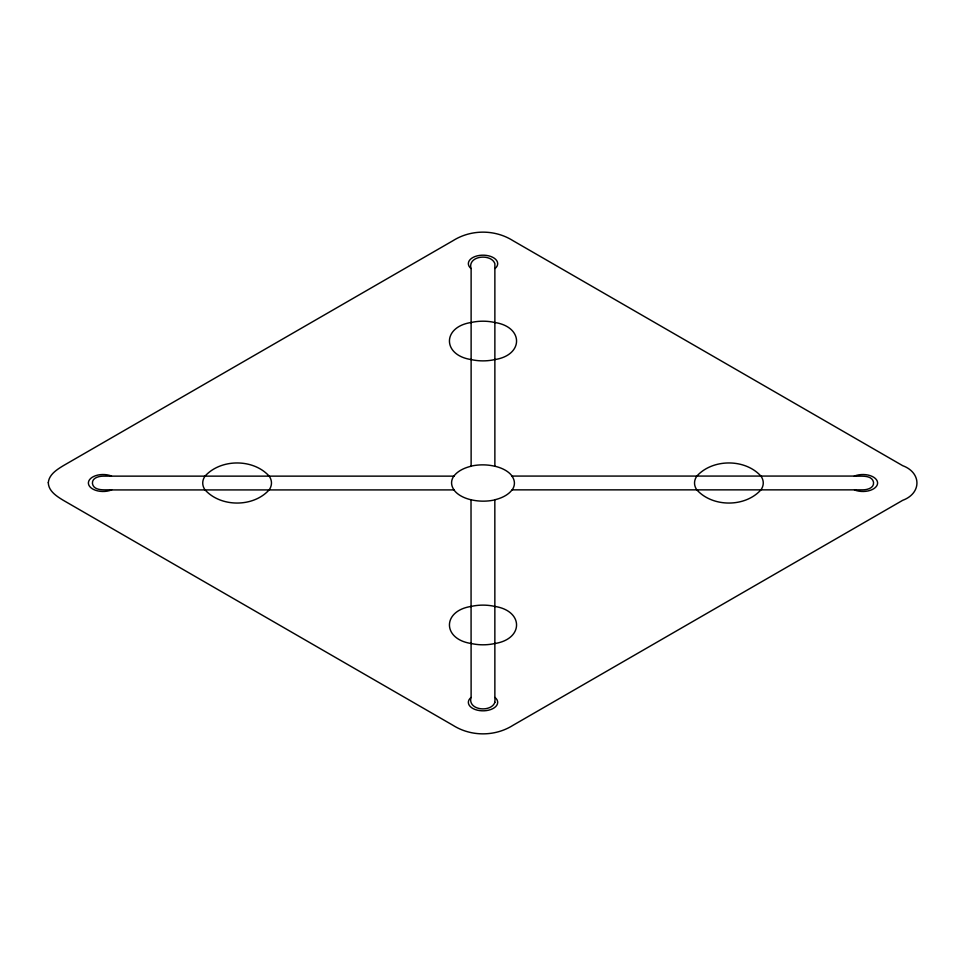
<?xml version="1.0" encoding="UTF-8"?>
<svg xmlns="http://www.w3.org/2000/svg" width="966" height="966" viewBox="0 0 966 966"><rect width="100%" height="100%" fill="white"/><g stroke="black" fill="none" stroke-linecap="round" stroke-linejoin="round"><path stroke-width="1.45" d="M453.948 489.919A30.924 17.859 0 0 0 471.022 499.772L471.118 697.404M453.851 476.19L453.887 476.141A31.685 18.294 0 0 1 471.154 466.228L471.191 466.18M111.44 489.931L453.984 489.907M471.154 466.119A31.492 18.185 0 0 1 494.616 466.216L494.87 466.24A30.924 17.859 0 0 1 512.04 476.081L854.548 476.069M494.616 359.606C523.862 355.295 523.862 326.774 494.616 322.463A32.035 18.499 0 0 0 471.372 322.451C442.138 326.798 442.138 355.283 471.384 359.606M471.384 606.394C442.138 610.705 442.138 639.226 471.384 643.537A32.035 18.499 0 0 0 494.616 643.561C523.85 639.202 523.862 610.717 494.616 606.394M453.96 476.141L103.072 476.141C98.689 476.226 91.951 477.856 92.422 483.483C93.799 491.742 106.296 489.46 111.597 489.859M854.391 476.141C859.716 476.588 871.851 474.246 873.542 482.275C874.254 488.023 867.383 489.81 862.916 489.859L512.028 489.859A31.685 18.294 0 0 1 494.834 499.772L494.87 697.404M494.87 466.24L494.87 263.658C491.247 253.334 467.616 255.447 470.985 268.488A14.695 8.489 0 0 1 473.231 257.318A14.695 8.489 0 0 1 492.757 257.318A14.695 8.489 0 0 1 495.051 268.512M471.034 499.748L471.336 499.82A31.492 18.185 0 0 0 494.834 499.881M471.118 268.596L471.13 466.24M494.616 359.618A32.035 18.499 0 0 1 471.372 359.618M111.476 489.955A14.695 8.489 0 0 1 92.096 488.639A14.695 8.489 0 0 1 92.096 477.361A14.695 8.489 0 0 1 111.476 476.045M471.372 606.382A32.035 18.499 0 0 1 494.616 606.382M854.512 476.045A14.695 8.489 0 0 1 873.892 477.361A14.695 8.489 0 0 1 873.892 488.639A14.695 8.489 0 0 1 854.512 489.955M512.065 476.286A31.492 18.185 0 0 1 512.221 489.834M453.923 489.714A31.492 18.185 0 0 1 453.766 476.166M48.3 482.65C48.493 491.175 56.813 496.343 63.285 500.303L453.018 725.321C471.022 736.696 494.978 736.696 512.982 725.321L902.715 500.303C921.673 493.324 921.673 472.676 902.715 465.697L512.982 240.679C494.978 229.304 471.022 229.304 453.018 240.679L63.285 465.697C56.946 469.585 49.049 474.475 48.3 482.65M494.87 702.342C491.247 712.667 467.616 710.553 470.985 697.512A14.695 8.489 0 0 0 473.231 708.682A14.695 8.489 0 0 0 492.757 708.682A14.695 8.489 0 0 0 495.051 697.488L494.87 702.342M205.13 476.009L204.925 476.298A32.035 18.499 0 0 0 204.901 489.714C220.646 507.476 253.551 507.512 269.272 489.714A32.035 18.499 0 0 0 269.297 476.286C253.599 458.584 221.021 458.548 205.13 476.009M696.921 476.009L696.727 476.298A32.035 18.499 0 0 0 696.703 489.714C712.449 507.476 745.341 507.512 761.063 489.702A32.035 18.499 0 0 0 761.087 476.286C745.39 458.572 712.811 458.548 696.921 476.009"/></g></svg>
